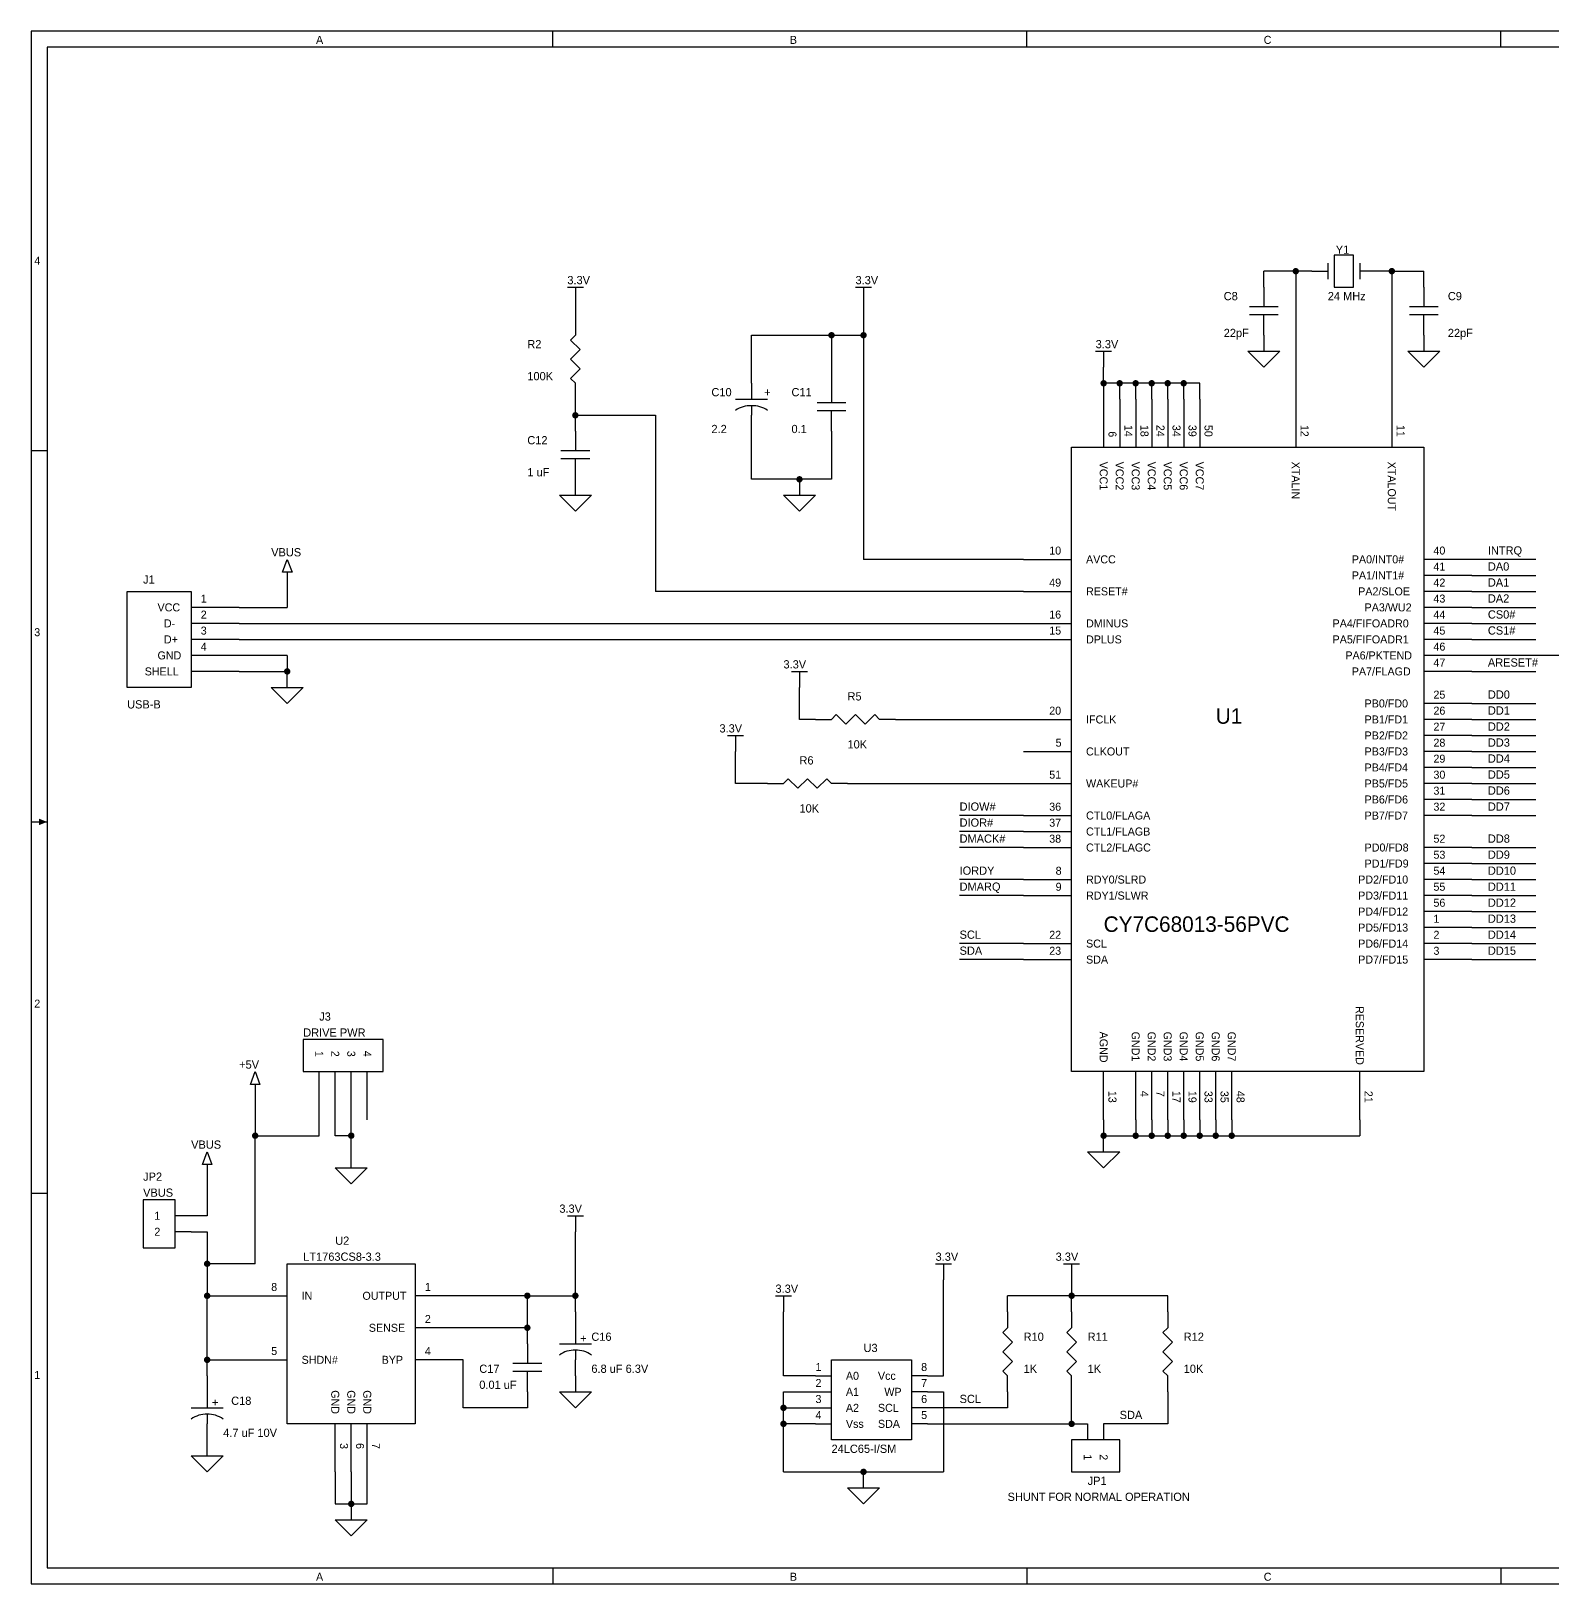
# Model space of a CAD drawing. Header units: metres. Extents: x -0.1 to 15.1, y 0.1 to 9.8.
# Drawn here: x -0.1 to 9.41, y 0.1 to 9.8 of the extents above; entities that cross this region are included whole.
import ezdxf

# ---------------------------------------------------------------- set-up
doc = ezdxf.new("R2010")
doc.units = ezdxf.units.M

msp = doc.modelspace()

# ---------------------------------------------------------------- linework, layer by layer
at = {"layer": 'PARTS'}
for p, q in [((7.9, 8.3), (8, 8.3)), ((8.3, 8.3), (8.2, 8.3)), ((7.6, 8.2), (7.6, 8.1)), ((8.6, 8.2), (8.6, 8.1)), ((3.3, 8), (3.3, 7.9)), ((7.6, 7.9), (7.6, 8)), ((8.6, 7.9), (8.6, 8)), ((3.3, 7.5), (3.3, 7.6)), ((4.4, 7.6), (4.4, 7.5)), ((4.9, 7.6), (4.9, 7.5)), ((6.6, 7.5), (6.6, 7.2)), ((6.7, 7.5), (6.7, 7.2)), ((6.8, 7.5), (6.8, 7.2)), ((6.9, 7.5), (6.9, 7.2)), ((7, 7.5), (7, 7.2)), ((7.1, 7.5), (7.1, 7.2)), ((7.2, 7.5), (7.2, 7.2)), ((7.8, 7.5), (7.8, 7.2)), ((8.4, 7.5), (8.4, 7.2)), ((4.4, 7.3), (4.4, 7.4)), ((4.9, 7.3), (4.9, 7.4)), ((3.3, 7.3), (3.3, 7.2)), ((3.3, 7), (3.3, 7.1)), ((6.1, 6.5), (6.4, 6.5)), ((8.9, 6.5), (8.6, 6.5)), ((8.9, 6.4), (8.6, 6.4)), ((6.1, 6.3), (6.4, 6.3)), ((8.9, 6.3), (8.6, 6.3)), ((1.2, 6.2), (0.9, 6.2)), ((8.9, 6.2), (8.6, 6.2)), ((1.2, 6.1), (0.9, 6.1)), ((6.1, 6.1), (6.4, 6.1)), ((8.9, 6.1), (8.6, 6.1)), ((1.2, 6), (0.9, 6)), ((6.1, 6), (6.4, 6)), ((8.9, 6), (8.6, 6)), ((1.2, 5.9), (0.9, 5.9)), ((8.9, 5.9), (8.6, 5.9)), ((1.2, 5.8), (0.9, 5.8)), ((8.9, 5.8), (8.6, 5.8)), ((8.9, 5.6), (8.6, 5.6)), ((4.8, 5.5), (4.9, 5.5)), ((5.3, 5.5), (5.2, 5.5)), ((6.1, 5.5), (6.4, 5.5)), ((8.9, 5.5), (8.6, 5.5)), ((8.9, 5.4), (8.6, 5.4)), ((6.1, 5.3), (6.4, 5.3)), ((8.9, 5.3), (8.6, 5.3)), ((8.9, 5.2), (8.6, 5.2)), ((4.5, 5.1), (4.6, 5.1)), ((5, 5.1), (4.9, 5.1)), ((6.1, 5.1), (6.4, 5.1)), ((8.9, 5.1), (8.6, 5.1)), ((8.9, 5), (8.6, 5)), ((6.1, 4.9), (6.4, 4.9)), ((8.9, 4.9), (8.6, 4.9)), ((6.1, 4.8), (6.4, 4.8)), ((6.1, 4.7), (6.4, 4.7)), ((8.9, 4.7), (8.6, 4.7)), ((8.9, 4.6), (8.6, 4.6)), ((6.1, 4.5), (6.4, 4.5)), ((8.9, 4.5), (8.6, 4.5)), ((6.1, 4.4), (6.4, 4.4)), ((8.9, 4.4), (8.6, 4.4)), ((8.9, 4.3), (8.6, 4.3)), ((8.9, 4.2), (8.6, 4.2)), ((6.1, 4.1), (6.4, 4.1)), ((8.9, 4.1), (8.6, 4.1)), ((6.1, 4), (6.4, 4)), ((8.9, 4), (8.6, 4)), ((1.7, 3), (1.7, 3.3)), ((1.8, 3), (1.8, 3.3)), ((1.9, 3), (1.9, 3.3)), ((2, 3), (2, 3.3)), ((6.6, 3), (6.6, 3.3)), ((6.8, 3), (6.8, 3.3)), ((6.9, 3), (6.9, 3.3)), ((7, 3), (7, 3.3)), ((7.1, 3), (7.1, 3.3)), ((7.2, 3), (7.2, 3.3)), ((7.3, 3), (7.3, 3.3)), ((7.4, 3), (7.4, 3.3)), ((8.2, 3), (8.2, 3.3)), ((0.9, 2.4), (0.8, 2.4)), ((0.9, 2.3), (0.8, 2.3)), ((1.2, 1.9), (1.5, 1.9)), ((2.6, 1.9), (2.3, 1.9)), ((3.3, 1.8), (3.3, 1.7)), ((6, 1.8), (6, 1.7)), ((6.4, 1.8), (6.4, 1.7)), ((7, 1.8), (7, 1.7)), ((2.6, 1.7), (2.3, 1.7)), ((3, 1.6), (3, 1.5)), ((1.2, 1.5), (1.5, 1.5)), ((2.6, 1.5), (2.3, 1.5)), ((3.3, 1.4), (3.3, 1.5)), ((1, 1.4), (1, 1.3)), ((3, 1.3), (3, 1.4)), ((4.8, 1.4), (4.9, 1.4)), ((5.5, 1.4), (5.4, 1.4)), ((6, 1.3), (6, 1.4)), ((6.4, 1.3), (6.4, 1.4)), ((7, 1.3), (7, 1.4)), ((4.8, 1.3), (4.9, 1.3)), ((5.5, 1.3), (5.4, 1.3)), ((4.8, 1.2), (4.9, 1.2)), ((5.5, 1.2), (5.4, 1.2)), ((1, 1), (1, 1.1)), ((1.8, 0.8), (1.8, 1.1)), ((1.9, 0.8), (1.9, 1.1)), ((2, 0.8), (2, 1.1)), ((4.8, 1.1), (4.9, 1.1)), ((5.5, 1.1), (5.4, 1.1)), ((6.5, 1.1), (6.5, 1)), ((6.6, 1.1), (6.6, 1))]:
    msp.add_line(p, q, dxfattribs=at)
for points in [[(8, 8.35), (8, 8.25)], [(8.04, 8.4), (8.04, 8.2)], [(8.16, 8.4), (8.04, 8.4)], [(8.16, 8.2), (8.16, 8.4)], [(8.2, 8.35), (8.2, 8.25)], [(3.25, 8.2), (3.35, 8.2)], [(3.3, 8.2), (3.3, 8.1)], [(5.05, 8.2), (5.15, 8.2)], [(5.1, 8.2), (5.1, 8.1)], [(8.04, 8.2), (8.16, 8.2)], [(7.51, 8.08), (7.69, 8.08)], [(7.6, 8.1), (7.6, 8.08)], [(8.51, 8.08), (8.69, 8.08)], [(8.6, 8.1), (8.6, 8.08)], [(7.51, 8.03), (7.69, 8.03)], [(7.6, 8), (7.6, 8.03)], [(8.51, 8.03), (8.69, 8.03)], [(8.6, 8), (8.6, 8.03)], [(3.27, 7.87), (3.3, 7.9)], [(3.33, 7.81), (3.27, 7.87)], [(3.27, 7.75), (3.33, 7.81)], [(6.55, 7.8), (6.65, 7.8)], [(6.6, 7.8), (6.6, 7.7)], [(7.5, 7.8), (7.7, 7.8)], [(7.6, 7.7), (7.5, 7.8)], [(7.7, 7.8), (7.6, 7.7)], [(8.5, 7.8), (8.7, 7.8)], [(8.6, 7.7), (8.5, 7.8)], [(8.7, 7.8), (8.6, 7.7)], [(3.33, 7.69), (3.27, 7.75)], [(3.27, 7.63), (3.33, 7.69)], [(3.3, 7.6), (3.27, 7.63)], [(4.3, 7.5), (4.5, 7.5)], [(4.81, 7.48), (4.99, 7.48)], [(4.9, 7.5), (4.9, 7.48)], [(4.4, 7.46), (4.4, 7.4)], [(4.81, 7.43), (4.99, 7.43)], [(4.9, 7.4), (4.9, 7.43)], [(3.21, 7.18), (3.39, 7.18)], [(3.3, 7.2), (3.3, 7.18)], [(3.21, 7.13), (3.39, 7.13)], [(3.3, 7.1), (3.3, 7.13)], [(3.2, 6.9), (3.4, 6.9)], [(3.3, 6.8), (3.2, 6.9)], [(3.4, 6.9), (3.3, 6.8)], [(4.6, 6.9), (4.8, 6.9)], [(4.7, 6.8), (4.6, 6.9)], [(4.8, 6.9), (4.7, 6.8)], [(1.47, 6.42), (1.5, 6.5)], [(1.5, 6.5), (1.53, 6.42)], [(1.53, 6.42), (1.47, 6.42)], [(1.5, 6.42), (1.5, 6.4)], [(4.65, 5.8), (4.75, 5.8)], [(4.7, 5.8), (4.7, 5.7)], [(1.4, 5.7), (1.6, 5.7)], [(1.5, 5.6), (1.4, 5.7)], [(1.6, 5.7), (1.5, 5.6)], [(4.9, 5.5), (4.93, 5.53)], [(4.93, 5.53), (4.99, 5.47)], [(4.99, 5.47), (5.05, 5.53)], [(5.05, 5.53), (5.11, 5.47)], [(5.11, 5.47), (5.17, 5.53)], [(5.17, 5.53), (5.2, 5.5)], [(4.25, 5.4), (4.35, 5.4)], [(4.3, 5.4), (4.3, 5.3)], [(4.6, 5.1), (4.63, 5.13)], [(4.63, 5.13), (4.69, 5.07)], [(4.69, 5.07), (4.75, 5.13)], [(4.75, 5.13), (4.81, 5.07)], [(4.81, 5.07), (4.87, 5.13)], [(4.87, 5.13), (4.9, 5.1)], [(1.27, 3.22), (1.3, 3.3)], [(1.3, 3.3), (1.33, 3.22)], [(1.33, 3.22), (1.27, 3.22)], [(1.3, 3.22), (1.3, 3.2)], [(0.97, 2.72), (1, 2.8)], [(1.03, 2.72), (0.97, 2.72)], [(1, 2.8), (1.03, 2.72)], [(1, 2.72), (1, 2.7)], [(6.5, 2.8), (6.7, 2.8)], [(6.6, 2.7), (6.5, 2.8)], [(6.7, 2.8), (6.6, 2.7)], [(1.8, 2.7), (2, 2.7)], [(1.9, 2.6), (1.8, 2.7)], [(2, 2.7), (1.9, 2.6)], [(3.25, 2.4), (3.35, 2.4)], [(3.3, 2.4), (3.3, 2.3)], [(5.55, 2.1), (5.65, 2.1)], [(5.6, 2.1), (5.6, 2)], [(6.35, 2.1), (6.45, 2.1)], [(6.4, 2.1), (6.4, 2)], [(4.55, 1.9), (4.65, 1.9)], [(4.6, 1.9), (4.6, 1.8)], [(3.3, 1.7), (3.3, 1.6)], [(5.97, 1.67), (6, 1.7)], [(6.03, 1.61), (5.97, 1.67)], [(6.37, 1.67), (6.4, 1.7)], [(6.43, 1.61), (6.37, 1.67)], [(6.97, 1.67), (7, 1.7)], [(7.03, 1.61), (6.97, 1.67)], [(3.2, 1.6), (3.4, 1.6)], [(3.3, 1.56), (3.3, 1.5)], [(5.97, 1.55), (6.03, 1.61)], [(6.37, 1.55), (6.43, 1.61)], [(6.97, 1.55), (7.03, 1.61)], [(2.91, 1.48), (3.09, 1.48)], [(3, 1.5), (3, 1.48)], [(6.03, 1.49), (5.97, 1.55)], [(5.97, 1.43), (6.03, 1.49)], [(6.43, 1.49), (6.37, 1.55)], [(6.37, 1.43), (6.43, 1.49)], [(7.03, 1.49), (6.97, 1.55)], [(6.97, 1.43), (7.03, 1.49)], [(2.91, 1.43), (3.09, 1.43)], [(3, 1.4), (3, 1.43)], [(6, 1.4), (5.97, 1.43)], [(6.4, 1.4), (6.37, 1.43)], [(7, 1.4), (6.97, 1.43)], [(1, 1.3), (1, 1.2)], [(3.2, 1.3), (3.4, 1.3)], [(3.3, 1.2), (3.2, 1.3)], [(3.4, 1.3), (3.3, 1.2)], [(0.9, 1.2), (1.1, 1.2)], [(1, 1.16), (1, 1.1)], [(0.9, 0.9), (1.1, 0.9)], [(1, 0.8), (0.9, 0.9)], [(1.1, 0.9), (1, 0.8)], [(5, 0.7), (5.2, 0.7)], [(5.1, 0.6), (5, 0.7)], [(5.2, 0.7), (5.1, 0.6)], [(1.8, 0.5), (2, 0.5)], [(1.9, 0.4), (1.8, 0.5)], [(2, 0.5), (1.9, 0.4)]]:
    msp.add_lwpolyline(points, dxfattribs=at)
for points in [[(4.4, 7.46, 0.1654), (4.3, 7.43)], [(4.5, 7.43, 0.1654), (4.4, 7.46)], [(3.3, 1.56, 0.1654), (3.2, 1.53)], [(3.4, 1.53, 0.1654), (3.3, 1.56)], [(1, 1.16, 0.1654), (0.9, 1.13)], [(1.1, 1.13, 0.1654), (1, 1.16)]]:
    msp.add_lwpolyline(points, format="xyb", dxfattribs=at)
for points in [[(6.4, 7.2), (8.6, 7.2), (8.6, 3.3), (6.4, 3.3)], [(0.5, 6.3), (0.9, 6.3), (0.9, 5.7), (0.5, 5.7)], [(1.6, 3.5), (1.6, 3.3), (2.1, 3.3), (2.1, 3.5)], [(0.8, 2.5), (0.6, 2.5), (0.6, 2.2), (0.8, 2.2)], [(1.5, 2.1), (2.3, 2.1), (2.3, 1.1), (1.5, 1.1)], [(4.9, 1.5), (5.4, 1.5), (5.4, 1), (4.9, 1)], [(6.4, 1), (6.4, 0.8), (6.7, 0.8), (6.7, 1)]]:
    msp.add_lwpolyline(points, close=True, dxfattribs=at)
at = {"layer": 'TITLE'}
for points in [[(-0.1, 0.1), (15.1, 0.1), (15.1, 9.8), (-0.1, 9.8)], [(0, 0.2), (15, 0.2), (15, 9.7), (0, 9.7)]]:
    msp.add_lwpolyline(points, close=True, dxfattribs=at)
for points in [[(3.16, 9.7), (3.16, 9.8)], [(6.12, 9.7), (6.12, 9.8)], [(9.08, 9.7), (9.08, 9.8)], [(-0.1, 7.18), (0, 7.18)], [(-0.1, 4.86), (0, 4.86)], [(-0.1, 2.54), (0, 2.54)], [(3.16, 0.2), (3.16, 0.1)], [(6.12, 0.2), (6.12, 0.1)], [(9.08, 0.2), (9.08, 0.1)]]:
    msp.add_lwpolyline(points, dxfattribs=at)
msp.add_solid([(0, 4.86), (-0.05, 4.88), (-0.05, 4.84), (-0.05, 4.86)], dxfattribs=at)
msp.add_solid([(0, 4.86), (-0.05, 4.88), (-0.05, 4.84), (-0.05, 4.86)], dxfattribs=at)
msp.add_solid([(0, 4.86), (-0.05, 4.88), (-0.05, 4.84), (-0.05, 4.86)], dxfattribs=at)
at = {"layer": 'WIRE'}
for points in [[(7.8, 8.3), (7.6, 8.3)], [(7.6, 8.2), (7.6, 8.3)], [(7.8, 8.3), (7.8, 7.5)], [(7.9, 8.3), (7.8, 8.3)], [(8.4, 8.3), (8.3, 8.3)], [(8.4, 8.3), (8.6, 8.3)], [(8.4, 8.3), (8.4, 7.5)], [(8.6, 8.2), (8.6, 8.3)], [(3.3, 8.1), (3.3, 8)], [(5.1, 8.1), (5.1, 7.9)], [(4.4, 7.6), (4.4, 7.9)], [(4.4, 7.9), (4.9, 7.9)], [(4.9, 7.9), (4.9, 7.6)], [(4.9, 7.9), (5.1, 7.9)], [(5.1, 7.9), (5.1, 6.5)], [(7.6, 7.9), (7.6, 7.8)], [(8.6, 7.9), (8.6, 7.8)], [(6.6, 7.6), (6.6, 7.7)], [(6.7, 7.6), (6.6, 7.6)], [(6.6, 7.6), (6.6, 7.5)], [(6.7, 7.5), (6.7, 7.6)], [(6.8, 7.6), (6.7, 7.6)], [(6.8, 7.5), (6.8, 7.6)], [(6.9, 7.6), (6.8, 7.6)], [(7, 7.6), (6.9, 7.6)], [(6.9, 7.5), (6.9, 7.6)], [(7, 7.5), (7, 7.6)], [(7.1, 7.6), (7, 7.6)], [(7.2, 7.6), (7.1, 7.6)], [(7.1, 7.5), (7.1, 7.6)], [(7.2, 7.5), (7.2, 7.6)], [(3.3, 7.4), (3.3, 7.5)], [(3.3, 7.4), (3.8, 7.4)], [(3.3, 7.3), (3.3, 7.4)], [(3.8, 7.4), (3.8, 6.3)], [(4.4, 7), (4.4, 7.3)], [(4.9, 7.3), (4.9, 7)], [(3.3, 6.9), (3.3, 7)], [(4.7, 7), (4.4, 7)], [(4.7, 7), (4.7, 6.9)], [(4.9, 7), (4.7, 7)], [(6.1, 6.5), (5.1, 6.5)], [(9.3, 6.5), (8.9, 6.5)], [(1.5, 6.4), (1.5, 6.2)], [(8.9, 6.4), (9.3, 6.4)], [(6.1, 6.3), (3.8, 6.3)], [(8.9, 6.3), (9.3, 6.3)], [(1.2, 6.2), (1.5, 6.2)], [(8.9, 6.2), (9.3, 6.2)], [(1.2, 6.1), (6.1, 6.1)], [(8.9, 6.1), (9.3, 6.1)], [(1.2, 6), (6.1, 6)], [(8.9, 6), (9.3, 6)], [(1.5, 5.9), (1.2, 5.9)], [(1.5, 5.9), (1.5, 5.8)], [(9.6, 5.9), (8.9, 5.9)], [(1.2, 5.8), (1.5, 5.8)], [(1.5, 5.7), (1.5, 5.8)], [(8.9, 5.8), (9.3, 5.8)], [(4.7, 5.5), (4.7, 5.7)], [(8.9, 5.6), (9.3, 5.6)], [(4.8, 5.5), (4.7, 5.5)], [(5.3, 5.5), (6.1, 5.5)], [(8.9, 5.5), (9.3, 5.5)], [(8.9, 5.4), (9.3, 5.4)], [(4.3, 5.1), (4.3, 5.3)], [(8.9, 5.3), (9.3, 5.3)], [(8.9, 5.2), (9.3, 5.2)], [(4.5, 5.1), (4.3, 5.1)], [(5, 5.1), (6.1, 5.1)], [(8.9, 5.1), (9.3, 5.1)], [(8.9, 5), (9.3, 5)], [(6.1, 4.9), (5.7, 4.9)], [(8.9, 4.9), (9.3, 4.9)], [(6.1, 4.8), (5.7, 4.8)], [(6.1, 4.7), (5.7, 4.7)], [(8.9, 4.7), (9.3, 4.7)], [(8.9, 4.6), (9.3, 4.6)], [(6.1, 4.5), (5.7, 4.5)], [(8.9, 4.5), (9.3, 4.5)], [(6.1, 4.4), (5.7, 4.4)], [(8.9, 4.4), (9.3, 4.4)], [(8.9, 4.3), (9.3, 4.3)], [(8.9, 4.2), (9.3, 4.2)], [(6.1, 4.1), (5.7, 4.1)], [(8.9, 4.1), (9.3, 4.1)], [(6.1, 4), (5.7, 4)], [(8.9, 4), (9.3, 4)], [(1.3, 3.2), (1.3, 2.9)], [(1.7, 2.9), (1.7, 3)], [(1.8, 2.9), (1.8, 3)], [(1.9, 2.9), (1.9, 3)], [(6.6, 3), (6.6, 2.9)], [(6.8, 3), (6.8, 2.9)], [(6.9, 3), (6.9, 2.9)], [(7, 3), (7, 2.9)], [(7.1, 3), (7.1, 2.9)], [(7.2, 3), (7.2, 2.9)], [(7.3, 3), (7.3, 2.9)], [(7.4, 3), (7.4, 2.9)], [(8.2, 3), (8.2, 2.9)], [(1.3, 2.1), (1.3, 2.9)], [(1.3, 2.9), (1.7, 2.9)], [(1.9, 2.9), (1.8, 2.9)], [(1.9, 2.7), (1.9, 2.9)], [(6.6, 2.9), (6.8, 2.9)], [(6.6, 2.8), (6.6, 2.9)], [(6.8, 2.9), (6.9, 2.9)], [(6.9, 2.9), (7, 2.9)], [(7, 2.9), (7.1, 2.9)], [(7.1, 2.9), (7.2, 2.9)], [(7.2, 2.9), (7.3, 2.9)], [(7.3, 2.9), (7.4, 2.9)], [(7.4, 2.9), (8.2, 2.9)], [(1, 2.7), (1, 2.4)], [(1, 2.4), (0.9, 2.4)], [(0.9, 2.3), (1, 2.3)], [(1, 2.3), (1, 2.1)], [(3.3, 1.9), (3.3, 2.3)], [(1.3, 2.1), (1, 2.1)], [(1, 2.1), (1, 1.9)], [(5.6, 1.4), (5.6, 2)], [(6.4, 2), (6.4, 1.9)], [(1, 1.9), (1.2, 1.9)], [(1, 1.5), (1, 1.9)], [(3, 1.9), (2.6, 1.9)], [(3, 1.9), (3.3, 1.9)], [(3, 1.7), (3, 1.9)], [(3.3, 1.8), (3.3, 1.9)], [(6.4, 1.9), (6, 1.9)], [(6, 1.8), (6, 1.9)], [(6.4, 1.8), (6.4, 1.9)], [(7, 1.9), (6.4, 1.9)], [(7, 1.8), (7, 1.9)], [(4.6, 1.4), (4.6, 1.8)], [(3, 1.7), (2.6, 1.7)], [(3, 1.6), (3, 1.7)], [(1, 1.5), (1.2, 1.5)], [(1, 1.4), (1, 1.5)], [(2.6, 1.2), (2.6, 1.5)], [(3.3, 1.4), (3.3, 1.3)], [(4.8, 1.4), (4.6, 1.4)], [(5.5, 1.4), (5.6, 1.4)], [(3, 1.3), (3, 1.2)], [(4.6, 1.3), (4.8, 1.3)], [(4.6, 1.2), (4.6, 1.3)], [(5.5, 1.3), (5.6, 1.3)], [(5.6, 1.3), (5.6, 0.8)], [(6, 1.3), (6, 1.2)], [(6.4, 1.1), (6.4, 1.3)], [(7, 1.3), (7, 1.1)], [(3, 1.2), (2.6, 1.2)], [(4.6, 1.1), (4.6, 1.2)], [(4.6, 1.2), (4.8, 1.2)], [(6, 1.2), (5.5, 1.2)], [(4.6, 0.8), (4.6, 1.1)], [(4.8, 1.1), (4.6, 1.1)], [(5.5, 1.1), (6.4, 1.1)], [(6.4, 1.1), (6.5, 1.1)], [(7, 1.1), (6.6, 1.1)], [(1, 0.9), (1, 1)], [(1.8, 0.8), (1.8, 0.6)], [(1.9, 0.8), (1.9, 0.6)], [(2, 0.6), (2, 0.8)], [(4.6, 0.8), (5.1, 0.8)], [(5.1, 0.7), (5.1, 0.8)], [(5.1, 0.8), (5.6, 0.8)], [(1.8, 0.6), (1.9, 0.6)], [(1.9, 0.6), (1.9, 0.5)], [(1.9, 0.6), (2, 0.6)]]:
    msp.add_lwpolyline(points, dxfattribs=at)
at = {"layer": 'WIRE', "const_width": 0.02}
for points in [[(7.79, 8.3, 1), (7.81, 8.3, 1)], [(8.39, 8.3, 1), (8.41, 8.3, 1)], [(4.89, 7.9, 1), (4.91, 7.9, 1)], [(5.09, 7.9, 1), (5.11, 7.9, 1)], [(6.59, 7.6, 1), (6.61, 7.6, 1)], [(6.69, 7.6, 1), (6.71, 7.6, 1)], [(6.79, 7.6, 1), (6.81, 7.6, 1)], [(6.89, 7.6, 1), (6.91, 7.6, 1)], [(6.99, 7.6, 1), (7.01, 7.6, 1)], [(7.09, 7.6, 1), (7.11, 7.6, 1)], [(3.29, 7.4, 1), (3.31, 7.4, 1)], [(4.69, 7, 1), (4.71, 7, 1)], [(1.49, 5.8, 1), (1.51, 5.8, 1)], [(1.29, 2.9, 1), (1.31, 2.9, 1)], [(1.89, 2.9, 1), (1.91, 2.9, 1)], [(6.59, 2.9, 1), (6.61, 2.9, 1)], [(6.79, 2.9, 1), (6.81, 2.9, 1)], [(6.89, 2.9, 1), (6.91, 2.9, 1)], [(6.99, 2.9, 1), (7.01, 2.9, 1)], [(7.09, 2.9, 1), (7.11, 2.9, 1)], [(7.19, 2.9, 1), (7.21, 2.9, 1)], [(7.29, 2.9, 1), (7.31, 2.9, 1)], [(7.39, 2.9, 1), (7.41, 2.9, 1)], [(0.99, 2.1, 1), (1.01, 2.1, 1)], [(0.99, 1.9, 1), (1.01, 1.9, 1)], [(2.99, 1.9, 1), (3.01, 1.9, 1)], [(3.29, 1.9, 1), (3.31, 1.9, 1)], [(6.39, 1.9, 1), (6.41, 1.9, 1)], [(2.99, 1.7, 1), (3.01, 1.7, 1)], [(0.99, 1.5, 1), (1.01, 1.5, 1)], [(4.59, 1.2, 1), (4.61, 1.2, 1)], [(4.59, 1.1, 1), (4.61, 1.1, 1)], [(6.39, 1.1, 1), (6.41, 1.1, 1)], [(5.09, 0.8, 1), (5.11, 0.8, 1)], [(1.89, 0.6, 1), (1.91, 0.6, 1)]]:
    msp.add_lwpolyline(points, format="xyb", close=True, dxfattribs=at)

# ---------------------------------------------------------------- texts
at = {"layer": 'COMMENTS'}
msp.add_text('+', height=0.0514, dxfattribs=at).set_placement((4.48, 7.5186))
at = {"layer": 'PARTS'}
for s, p in [('6', (6.63, 7.3)), ('14', (6.73, 7.34)), ('18', (6.83, 7.34)), ('24', (6.93, 7.34)), ('34', (7.03, 7.34)), ('39', (7.13, 7.34)), ('50', (7.23, 7.34)), ('12', (7.83, 7.34)), ('11', (8.43, 7.34)), ('VCC1', (6.575, 7.11)), ('VCC2', (6.675, 7.11)), ('VCC3', (6.775, 7.11)), ('VCC4', (6.875, 7.11)), ('VCC5', (6.975, 7.11)), ('VCC6', (7.075, 7.11)), ('VCC7', (7.175, 7.11)), ('XTALIN', (7.775, 7.11)), ('XTALOUT', (8.375, 7.11)), ('RESERVED', (8.175, 3.71)), ('AGND', (6.575, 3.55)), ('GND1', (6.775, 3.55)), ('GND2', (6.875, 3.55)), ('GND3', (6.975, 3.55)), ('GND4', (7.075, 3.55)), ('GND5', (7.175, 3.55)), ('GND6', (7.275, 3.55)), ('GND7', (7.375, 3.55)), ('1', (1.675, 3.43)), ('2', (1.775, 3.43)), ('3', (1.875, 3.43)), ('4', (1.975, 3.43)), ('13', (6.63, 3.18)), ('4', (6.83, 3.18)), ('7', (6.93, 3.18)), ('17', (7.03, 3.18)), ('19', (7.13, 3.18)), ('33', (7.23, 3.18)), ('35', (7.33, 3.18)), ('48', (7.43, 3.18)), ('21', (8.23, 3.18)), ('GND', (1.775, 1.31)), ('GND', (1.875, 1.31)), ('GND', (1.975, 1.31)), ('3', (1.83, 0.98)), ('6', (1.93, 0.98)), ('7', (2.03, 0.98)), ('1', (6.475, 0.91)), ('2', (6.575, 0.91))]:
    msp.add_text(s, height=0.05, rotation=270, dxfattribs=at).set_placement(p)
for s, p in [('10', (6.26, 6.53)), ('AVCC', (6.49, 6.475)), ('PA0/INT0#', (8.15, 6.475)), ('40', (8.66, 6.53)), ('PA1/INT1#', (8.15, 6.375)), ('41', (8.66, 6.43)), ('49', (6.26, 6.33)), ('RESET#', (6.49, 6.275)), ('PA2/SLOE', (8.19, 6.275)), ('42', (8.66, 6.33)), ('VCC', (0.69, 6.175)), ('1', (0.96, 6.23)), ('PA3/WU2', (8.23, 6.175)), ('43', (8.66, 6.23)), ('D-', (0.73, 6.075)), ('2', (0.96, 6.13)), ('16', (6.26, 6.13)), ('DMINUS', (6.49, 6.075)), ('PA4/FIFOADR0', (8.03, 6.075)), ('44', (8.66, 6.13)), ('D+', (0.73, 5.975)), ('3', (0.96, 6.03)), ('15', (6.26, 6.03)), ('DPLUS', (6.49, 5.975)), ('PA5/FIFOADR1', (8.03, 5.975)), ('45', (8.66, 6.03)), ('GND', (0.69, 5.875)), ('4', (0.96, 5.93)), ('PA6/PKTEND', (8.11, 5.875)), ('46', (8.66, 5.93)), ('SHELL', (0.61, 5.775)), ('PA7/FLAGD', (8.15, 5.775)), ('47', (8.66, 5.83)), ('PB0/FD0', (8.23, 5.575)), ('25', (8.66, 5.63)), ('20', (6.26, 5.53)), ('26', (8.66, 5.53)), ('IFCLK', (6.49, 5.475)), ('PB1/FD1', (8.23, 5.475)), ('27', (8.66, 5.43)), ('5', (6.3, 5.33)), ('PB2/FD2', (8.23, 5.375)), ('28', (8.66, 5.33)), ('CLKOUT', (6.49, 5.275)), ('PB3/FD3', (8.23, 5.275)), ('29', (8.66, 5.23)), ('51', (6.26, 5.13)), ('PB4/FD4', (8.23, 5.175)), ('30', (8.66, 5.13)), ('WAKEUP#', (6.49, 5.075)), ('PB5/FD5', (8.23, 5.075)), ('31', (8.66, 5.03)), ('36', (6.26, 4.93)), ('PB6/FD6', (8.23, 4.975)), ('32', (8.66, 4.93)), ('37', (6.26, 4.83)), ('CTL0/FLAGA', (6.49, 4.875)), ('PB7/FD7', (8.23, 4.875)), ('38', (6.26, 4.73)), ('CTL1/FLAGB', (6.49, 4.775)), ('52', (8.66, 4.73)), ('CTL2/FLAGC', (6.49, 4.675)), ('PD0/FD8', (8.23, 4.675)), ('53', (8.66, 4.63)), ('8', (6.3, 4.53)), ('PD1/FD9', (8.23, 4.575)), ('54', (8.66, 4.53)), ('9', (6.3, 4.43)), ('RDY0/SLRD', (6.49, 4.475)), ('PD2/FD10', (8.19, 4.475)), ('55', (8.66, 4.43)), ('RDY1/SLWR', (6.49, 4.375)), ('PD3/FD11', (8.19, 4.375)), ('56', (8.66, 4.33)), ('PD4/FD12', (8.19, 4.275)), ('1', (8.66, 4.23)), ('22', (6.26, 4.13)), ('PD5/FD13', (8.19, 4.175)), ('2', (8.66, 4.13)), ('23', (6.26, 4.03)), ('SCL', (6.49, 4.075)), ('PD6/FD14', (8.19, 4.075)), ('3', (8.66, 4.03)), ('SDA', (6.49, 3.975)), ('PD7/FD15', (8.19, 3.975)), ('1', (0.67, 2.375)), ('2', (0.67, 2.275)), ('8', (1.4, 1.93)), ('1', (2.36, 1.93)), ('IN', (1.59, 1.875)), ('OUTPUT', (1.97, 1.875)), ('2', (2.36, 1.73)), ('SENSE', (2.01, 1.675)), ('5', (1.4, 1.53)), ('4', (2.36, 1.53)), ('SHDN#', (1.59, 1.475)), ('BYP', (2.09, 1.475)), ('1', (4.8, 1.43)), ('8', (5.46, 1.43)), ('2', (4.8, 1.33)), ('A0', (4.99, 1.375)), ('Vcc', (5.19, 1.375)), ('7', (5.46, 1.33)), ('3', (4.8, 1.23)), ('A1', (4.99, 1.275)), ('WP', (5.23, 1.275)), ('6', (5.46, 1.23)), ('4', (4.8, 1.13)), ('A2', (4.99, 1.175)), ('SCL', (5.19, 1.175)), ('5', (5.46, 1.13)), ('Vss', (4.99, 1.075)), ('SDA', (5.19, 1.075))]:
    msp.add_text(s, height=0.05, dxfattribs=at).set_placement(p)
at = {"layer": 'PARTTEXT'}
for s, height, p in [('Y1', 0.0514, (8.05, 8.4086)), ('3.3V', 0.0514, (3.25, 8.2186)), ('3.3V', 0.0514, (5.05, 8.2186)), ('C8', 0.0514, (7.35, 8.1186)), ('24 MHz', 0.0514, (8, 8.1186)), ('C9', 0.0514, (8.75, 8.1186)), ('R2', 0.0514, (3, 7.8186)), ('3.3V', 0.0514, (6.55, 7.8186)), ('22pF', 0.0514, (7.35, 7.8886)), ('22pF', 0.0514, (8.75, 7.8886)), ('100K', 0.0514, (3, 7.6186)), ('C10', 0.0514, (4.15, 7.5186)), ('C11', 0.0514, (4.65, 7.5186)), ('2.2', 0.0514, (4.15, 7.2886)), ('0.1', 0.0514, (4.65, 7.2886)), ('C12', 0.0514, (3, 7.2186)), ('1 uF', 0.0514, (3, 7.0186)), ('VBUS', 0.0514, (1.4, 6.5186)), ('J1', 0.0514, (0.6, 6.3486)), ('3.3V', 0.0514, (4.6, 5.8186)), ('R5', 0.0514, (5, 5.6186)), ('USB-B', 0.0514, (0.5, 5.5686)), ('U1', 0.097, (7.3, 5.473)), ('3.3V', 0.0514, (4.2, 5.4186)), ('10K', 0.0514, (5, 5.3186)), ('R6', 0.0514, (4.7, 5.2186)), ('10K', 0.0514, (4.7, 4.9186)), ('CY7C68013-56PVC', 0.097, (6.6, 4.173)), ('J3', 0.0514, (1.7, 3.6186)), ('DRIVE PWR', 0.0514, (1.6, 3.5186)), ('+5V', 0.0514, (1.2, 3.3186)), ('VBUS', 0.0514, (0.9, 2.8186)), ('JP2', 0.0514, (0.6, 2.6186)), ('VBUS', 0.0514, (0.6, 2.5186)), ('3.3V', 0.0514, (3.2, 2.4186)), ('U2', 0.0514, (1.8, 2.2186)), ('LT1763CS8-3.3', 0.0514, (1.6, 2.1186)), ('3.3V', 0.0514, (5.55, 2.1186)), ('3.3V', 0.0514, (6.3, 2.1186)), ('3.3V', 0.0514, (4.55, 1.9186)), ('+', 0.0514, (3.33, 1.6086)), ('C16', 0.0514, (3.4, 1.6186)), ('R10', 0.0514, (6.1, 1.6186)), ('R11', 0.0514, (6.5, 1.6186)), ('R12', 0.0514, (7.1, 1.6186)), ('U3', 0.0514, (5.1, 1.5486)), ('C17', 0.0514, (2.7, 1.4186)), ('6.8 uF 6.3V', 0.0514, (3.4, 1.4186)), ('1K', 0.0514, (6.1, 1.4186)), ('1K', 0.0514, (6.5, 1.4186)), ('10K', 0.0514, (7.1, 1.4186)), ('0.01 uF', 0.0514, (2.7, 1.3186)), ('C18', 0.0514, (1.15, 1.2186)), ('+', 0.0514, (1.03, 1.2086)), ('4.7 uF 10V', 0.0514, (1.1, 1.0186)), ('24LC65-I/SM ', 0.0514, (4.9, 0.9186)), ('JP1', 0.0514, (6.5, 0.7186)), ('SHUNT FOR NORMAL OPERATION', 0.0514, (6, 0.6186))]:
    msp.add_text(s, height=height, dxfattribs=at).set_placement(p)
at = {"layer": 'TITLE'}
for s, p in [('A', (1.68, 9.72)), ('B', (4.64, 9.72)), ('C', (7.6, 9.72)), ('4', (-0.08, 8.34)), ('3', (-0.08, 6.02)), ('2', (-0.08, 3.7)), ('1', (-0.08, 1.38)), ('A', (1.68, 0.12)), ('B', (4.64, 0.12)), ('C', (7.6, 0.12))]:
    msp.add_text(s, height=0.05, dxfattribs=at).set_placement(p)
at = {"layer": 'WIRETEXT'}
for s, p in [('INTRQ', (9, 6.53)), ('DA0', (9, 6.43)), ('DA1', (9, 6.33)), ('DA2', (9, 6.23)), ('CS0#', (9, 6.13)), ('CS1#', (9, 6.03)), ('ARESET#', (9, 5.83)), ('DD0', (9, 5.63)), ('DD1', (9, 5.53)), ('DD2', (9, 5.43)), ('DD3', (9, 5.33)), ('DD4', (9, 5.23)), ('DD5', (9, 5.13)), ('DD6', (9, 5.03)), ('DIOW#', (5.7, 4.93)), ('DD7', (9, 4.93)), ('DIOR#', (5.7, 4.83)), ('DMACK#', (5.7, 4.73)), ('DD8', (9, 4.73)), ('DD9', (9, 4.63)), ('IORDY', (5.7, 4.53)), ('DD10', (9, 4.53)), ('DMARQ', (5.7, 4.43)), ('DD11', (9, 4.43)), ('DD12', (9, 4.33)), ('DD13', (9, 4.23)), ('SCL', (5.7, 4.13)), ('DD14', (9, 4.13)), ('SDA', (5.7, 4.03)), ('DD15', (9, 4.03)), ('SCL', (5.7, 1.23)), ('SDA', (6.7, 1.13))]:
    msp.add_text(s, height=0.0514, dxfattribs=at).set_placement(p)

doc.saveas('drawing.dxf')
